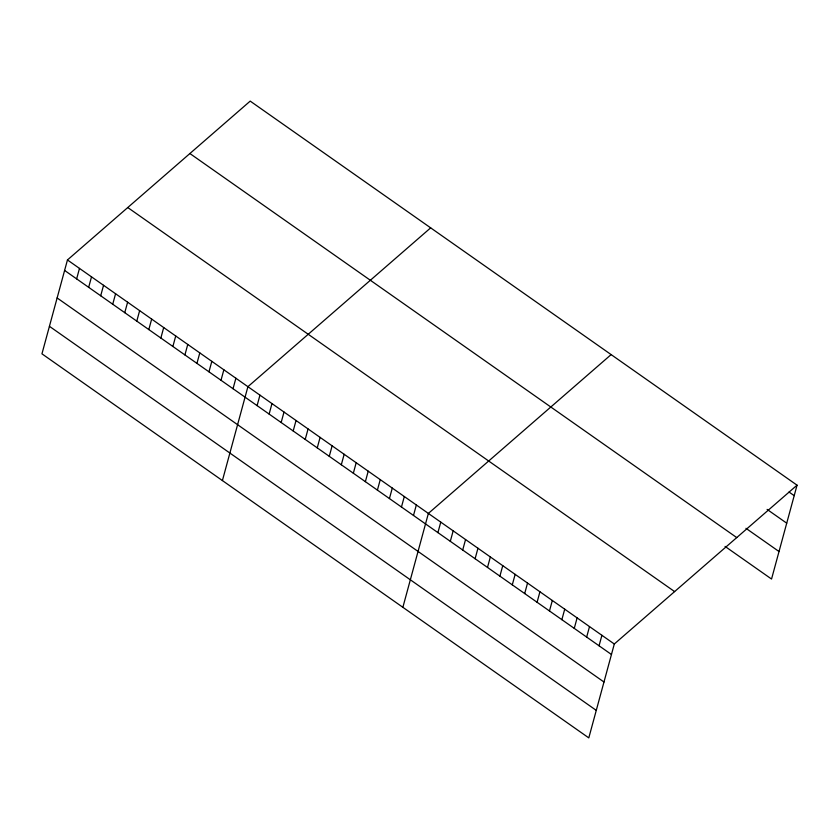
<?xml version="1.0" encoding="UTF-8"?>
<svg xmlns="http://www.w3.org/2000/svg" width="839" height="839" viewBox="0 0 839 839"><rect width="100%" height="100%" fill="white"/><g stroke="black" fill="none" stroke-linecap="round" stroke-linejoin="round"><path stroke-width="1.26" d="M67.456 259.954L41.95 353.827L588.8 737.89L614.305 644.006L797.05 485.173L250.2 101.11L67.456 259.954L614.305 644.006M76.643 278.884L79.485 268.396M88.672 287.337L91.514 276.849M100.701 295.779L103.554 285.291M112.73 304.232L115.583 293.744M124.759 312.685L127.612 302.197M136.788 321.127L139.641 310.64M148.818 329.58L151.67 319.093M160.857 338.033L163.699 327.546M172.886 346.476L175.729 335.988M184.916 354.928L187.758 344.441M196.945 363.381L199.797 352.894M208.974 371.824L211.827 361.336M221.003 380.277L223.856 369.789M233.032 388.73L235.885 378.242M222.408 480.569L247.914 386.685L430.669 227.851M257.101 405.625L259.943 395.138M269.13 414.078L271.972 403.59M281.159 422.52L284.012 412.033M293.189 430.973L296.041 420.486M305.218 439.426L308.07 428.939M317.247 447.869L320.099 437.381M329.276 456.322L332.129 445.834M341.316 464.764L344.158 454.287M353.345 473.217L356.187 462.729M365.374 481.67L368.216 471.182M377.403 490.112L380.256 479.635M389.432 498.565L392.285 488.078M401.462 507.018L404.314 496.531M413.491 515.461L416.343 504.984M402.867 607.31L428.372 513.426L611.128 354.593M437.916 532.618L440.769 522.131M450.312 541.323L453.165 530.835M462.709 550.027L465.561 539.54M475.105 558.732L477.957 548.245M487.501 567.437L490.354 556.96M499.897 576.152L502.75 565.664M512.293 584.856L515.136 574.369M524.69 593.561L527.532 583.074M537.086 602.266L539.928 591.778M549.472 610.97L552.324 600.483M561.868 619.675L564.72 609.187M574.264 628.38L577.117 617.892M586.66 637.084L589.513 626.597M599.056 645.789L601.909 635.301M797.05 485.173L771.544 579.046L725.064 546.409M789.038 492.032L794.197 495.66M767.098 509.399L786.72 523.179M745.965 528.318L779.022 551.527M189.897 153.527L736.747 537.589M127.759 207.537L674.608 591.589M64.603 270.431L611.453 654.493M57.125 297.95L603.975 682.013M49.428 326.308L596.267 710.371"/></g></svg>
